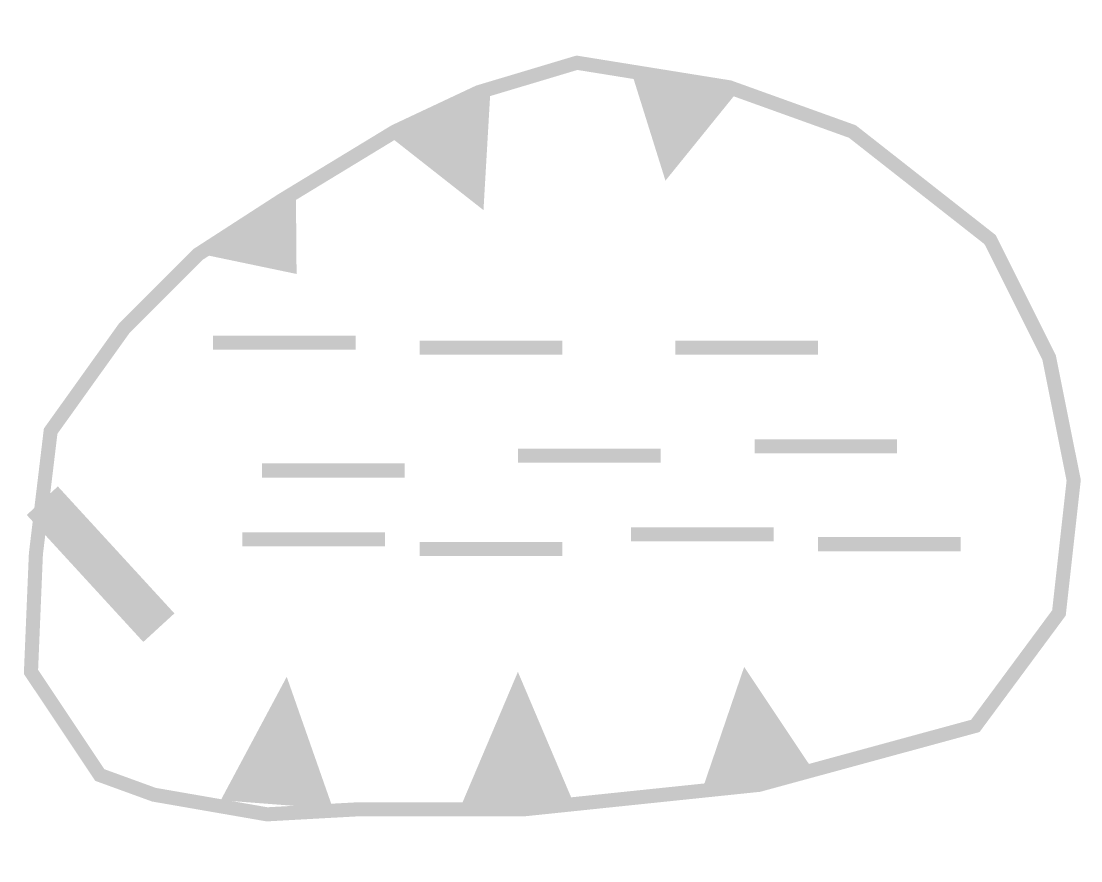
# Model space of a CAD drawing. Extents: x -0.01 to 7.52, y -0.24 to 5.72.
import ezdxf

# ---------------------------------------------------------------- set-up
doc = ezdxf.new("R2010")
doc.units = 0
doc.header["$MEASUREMENT"] = 0
doc.layers.get('0').update_dxf_attribs({"linetype": 'CONTINUOUS'})

msp = doc.modelspace()

# ---------------------------------------------------------------- linework, layer by layer
for points in [[(4.5678, 4.5914, 0, 0.8, 0), (4.7076, 5.3245, 0.8, 0.8, 0)], [(3.2745, 4.382, 0, 0.8, 0), (2.9599, 5.0801, 0.8, 0.8, 0)], [(1.9463, 3.9282, 0, 0.8, 0), (1.6317, 4.3121, 0.8, 0.8, 0)], [(5.1271, 1.1355, 0, 0.8, 0), (5.232, 0.3326, 0.8, 0.8, 0)], [(1.8763, 1.0656, 0, 0.8, 0), (1.8064, 0.158, 0.8, 0.8, 0)], [(3.5192, 1.1006, 0, 0.8, 0), (3.5192, 0.158, 0.8, 0.8, 0)]]:
    msp.add_lwpolyline(points, format="xyseb")
for points, const_width in [([(0.9326, 0.2278), (1.7365, 0.0882), (2.3657, 0.1231), (3.5542, 0.1231), (5.232, 0.2977), (6.77, 0.7166), (7.3642, 1.5195), (7.469, 2.462), (7.2943, 3.3347), (6.8748, 4.1725), (5.8961, 4.9405), (5.0222, 5.2547), (3.9387, 5.4292), (3.2396, 5.2198), (2.6453, 4.9405), (1.8414, 4.4518), (1.2472, 4.0678), (0.7229, 3.5442), (0.1985, 2.8111), (0.0937, 1.9384), (0.0587, 1.1006), (0.5481, 0.3675), (0.9326, 0.2278)], 0.1), ([(1.352, 3.4394), (2.3657, 3.4394)], 0.1), ([(2.8201, 3.4045), (3.8338, 3.4045)], 0.1), ([(4.6377, 3.4045), (5.6514, 3.4045)], 0.1), ([(5.2008, 2.7034), (6.2144, 2.7034)], 0.1), ([(3.5192, 2.6365), (4.5329, 2.6365)], 0.1), ([(1.7016, 2.5318), (2.7153, 2.5318)], 0.1), ([(0.9675, 1.4147), (0.1392, 2.3172)], 0.3), ([(4.3231, 2.078), (5.3368, 2.078)], 0.1), ([(1.5618, 2.0431), (2.5754, 2.0431)], 0.1), ([(5.6514, 2.0082), (6.6651, 2.0082)], 0.1), ([(2.8201, 1.9733), (3.8338, 1.9733)], 0.1)]:
    msp.add_lwpolyline(points, dxfattribs=dict(const_width=const_width))

doc.saveas('drawing.dxf')
